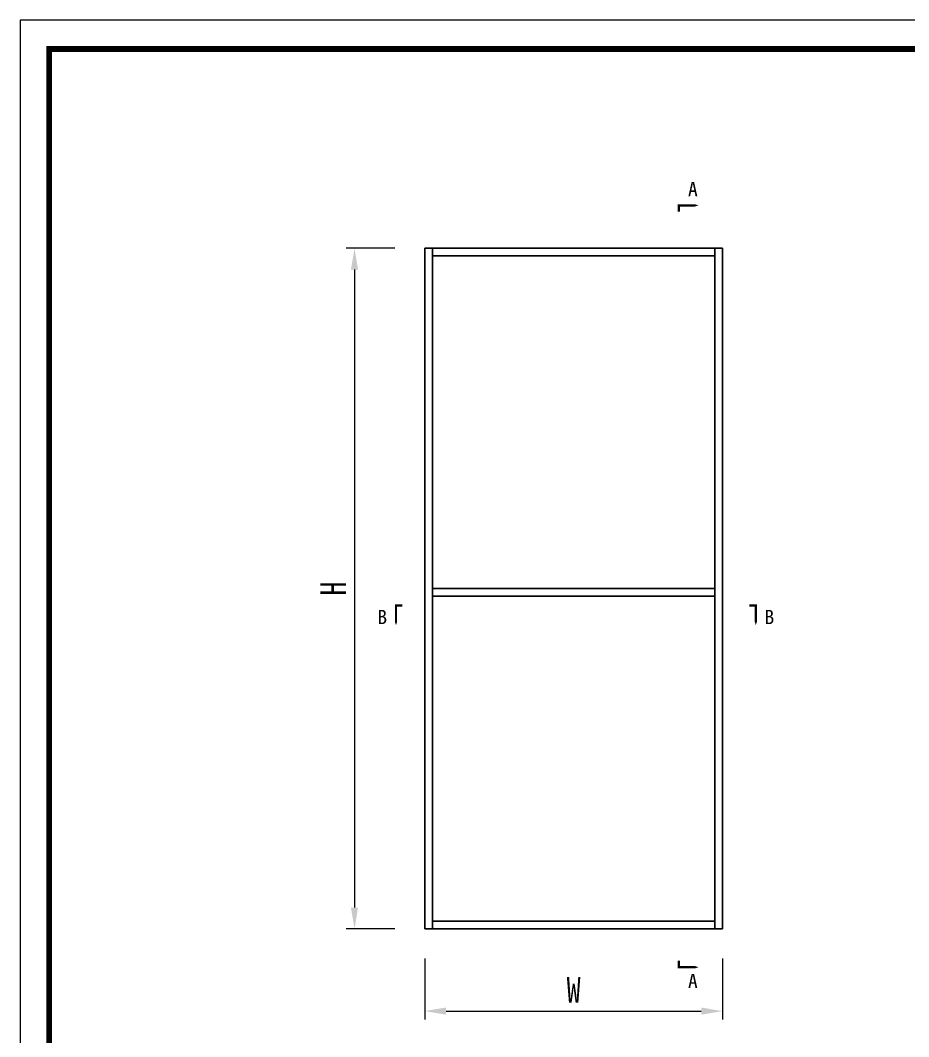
# Model space of a CAD drawing. Header units: millimetres. Extents: x 0 to 1097966, y -63096 to 223085.
# Drawn here: x 337985.2 to 338194.1, y -55449.6 to -55210.6 of the extents above; entities that cross this region are included whole.
import ezdxf

# ---------------------------------------------------------------- set-up
doc = ezdxf.new("R2010")
doc.units = ezdxf.units.MM
doc.styles.add('TEXT', font='', dxfattribs={"width": 0.8})
doc.styles.add('宋体', font='')
doc.styles.get('TEXT').set_extended_font_data('SimSun')
doc.styles.get('宋体').set_extended_font_data('SimSun')
doc.dimstyles.new('副本 (2) (2) ISO-25', dxfattribs={"dimtxt": 18, "dimasz": 13, "dimexe": 6, "dimexo": 12, "dimgap": 6, "dimtad": 1, "dimtxsty": 'TEXT', "dimcen": 2.5, "dimclrd": 5, "dimclre": 5, "dimclrt": 5, "dimadec": 0, "dimazin": 0, "dimtfac": 1, "dimtmove": 0, "dimatfit": 3, "dimldrblk": 'BOXFILLED', "dimfxl": 1.25, "dimarcsym": 0})

# ---------------------------------------------------------------- blocks, each defined once
blk = doc.blocks.new('*D422')
at = {"color": 5, "lineweight": -2, "transparency": 16777216}
for p, q in [((338080.29, -55431.21), (338080.29, -55445.56)), ((338150.29, -55431.21), (338150.29, -55445.56)), ((338085.29, -55443.56), (338145.29, -55443.56))]:
    blk.add_line(p, q, dxfattribs=at)
at = {"color": 5, "lineweight": 5, "transparency": 16777216}
for points in [[(338085.29, -55442.72), (338085.29, -55444.39), (338080.29, -55443.56)], [(338145.29, -55442.72), (338145.29, -55444.39), (338150.29, -55443.56)]]:
    blk.add_solid(points, dxfattribs=at)
at = {"layer": 'Defpoints', "color": 0, "lineweight": 5, "transparency": 16777216}
for p in [(338080.29, -55424.21), (338150.29, -55424.21), (338150.29, -55443.56)]:
    blk.add_point(p, dxfattribs=at)
at = {"color": 5, "transparency": 16777216, "insert": (338115.29, -55438.56), "char_height": 6, "attachment_point": 5, "style": 'TEXT'}
blk.add_mtext('W', dxfattribs=at)
blk = doc.blocks.new('_BoxFilled')
at = {"color": 0, "linetype": 'ByBlock', "lineweight": -2}
blk.add_line((-0.5, 0), (-1, 0), dxfattribs=at)
at = {"color": 0, "linetype": 'ByBlock'}
blk.add_solid([(-0.5, 0.5), (0.5, 0.5), (-0.5, -0.5), (0.5, -0.5)], dxfattribs=at)
blk = doc.blocks.new('*D420')
at = {"color": 5, "lineweight": -2, "transparency": 16777216}
for p, q in [((338073.29, -55264.21), (338061.78, -55264.21)), ((338063.78, -55269.21), (338063.78, -55419.21)), ((338073.29, -55424.21), (338061.78, -55424.21))]:
    blk.add_line(p, q, dxfattribs=at)
at = {"color": 5, "lineweight": 5, "transparency": 16777216}
for points in [[(338062.94, -55269.21), (338064.61, -55269.21), (338063.78, -55264.21)], [(338062.94, -55419.21), (338064.61, -55419.21), (338063.78, -55424.21)]]:
    blk.add_solid(points, dxfattribs=at)
at = {"layer": 'Defpoints', "color": 0, "lineweight": 5, "transparency": 16777216}
for p in [(338080.29, -55264.21), (338063.78, -55424.21), (338080.29, -55424.21)]:
    blk.add_point(p, dxfattribs=at)
at = {"color": 5, "transparency": 16777216, "insert": (338058.78, -55344.21), "char_height": 6, "attachment_point": 5, "rotation": 90, "style": 'TEXT'}
blk.add_mtext('H', dxfattribs=at)

msp = doc.modelspace()

# ---------------------------------------------------------------- linework, layer by layer
at = {"lineweight": 30}
for p, q in [((338080.292, -55264.209), (338080.292, -55424.209)), ((338080.292, -55264.209), (338150.292, -55264.209)), ((338082.092, -55264.209), (338082.092, -55424.209)), ((338082.092, -55266.009), (338148.492, -55266.009)), ((338148.492, -55264.209), (338148.492, -55424.209)), ((338150.292, -55264.209), (338150.292, -55424.209)), ((338148.492, -55344.209), (338082.092, -55344.209)), ((338148.492, -55346.009), (338082.092, -55346.009)), ((338082.092, -55422.409), (338148.492, -55422.409)), ((338080.292, -55424.209), (338150.292, -55424.209))]:
    msp.add_line(p, q, dxfattribs=at)
msp.add_lwpolyline([(337985.218, -55611.578), (338552.218, -55611.578), (338552.218, -55210.628), (337985.218, -55210.628)], close=True)
at = {"const_width": 1.35}
msp.add_lwpolyline([(337991.968, -55604.828), (338545.468, -55604.828), (338545.468, -55217.378), (337991.968, -55217.378)], close=True, dxfattribs=at)
for points in [[(338144.657, -55254.134, 0, 1.08, 0), (338142.974, -55254.134, 0.54, 0.54, 0), (338140.026, -55254.134, 0.54, 0.54, 0), (338140.026, -55255.649, 0.54, 0.54, 0)], [(338073.529, -55352.828, 0, 1.08, 0), (338073.529, -55351.145, 0.54, 0.54, 0), (338073.529, -55348.197, 0.54, 0.54, 0), (338075.044, -55348.197, 0.54, 0.54, 0)], [(338158.123, -55352.828, 0, 1.08, 0), (338158.123, -55351.145, 0.54, 0.54, 0), (338158.123, -55348.197, 0.54, 0.54, 0), (338156.608, -55348.197, 0.54, 0.54, 0)], [(338144.657, -55433.233, 0, 1.08, 0), (338142.974, -55433.233, 0.54, 0.54, 0), (338140.026, -55433.233, 0.54, 0.54, 0), (338140.026, -55431.718, 0.54, 0.54, 0)]]:
    msp.add_lwpolyline(points, format="xyseb")

# ---------------------------------------------------------------- texts
at = {"color": 4, "char_height": 3.3539, "width": 4.17765, "attachment_point": 4, "style": '宋体'}
for s, insert in [('{\\C256;A}', (338142.18, -55250.303)), ('{\\C256;B}', (338069.158, -55350.901)), ('{\\C256;B}', (338160.171, -55350.901)), ('{\\C256;A}', (338142.18, -55436.477))]:
    msp.add_mtext(s, dxfattribs=dict(at, insert=insert))

# ---------------------------------------------------------------- dimensions: what is measured, and where the dimension line sits
dim = msp.add_linear_dim(base=(338063.778, -55424.209), p1=(338080.292, -55264.209), p2=(338080.292, -55424.209), angle=90, text='H', dimstyle='副本 (2) (2) ISO-25', override={"dimtxt": 6, "dimasz": 5, "dimexe": 2, "dimexo": 7, "dimgap": 2, "dimfxl": 30, "dimfxlon": 1})
dim.commit()
dim.dimension.update_dxf_attribs({"geometry": '*D420', "text_midpoint": (338058.778, -55344.209)})
dim = msp.add_linear_dim(base=(338150.292, -55443.556), p1=(338080.292, -55424.209), p2=(338150.292, -55424.209), text='W', dimstyle='副本 (2) (2) ISO-25', override={"dimtxt": 6, "dimasz": 5, "dimexe": 2, "dimexo": 7, "dimgap": 2, "dimfxl": 30, "dimfxlon": 1})
dim.commit()
dim.dimension.update_dxf_attribs({"geometry": '*D422', "text_midpoint": (338115.292, -55438.556)})

doc.saveas('drawing.dxf')
